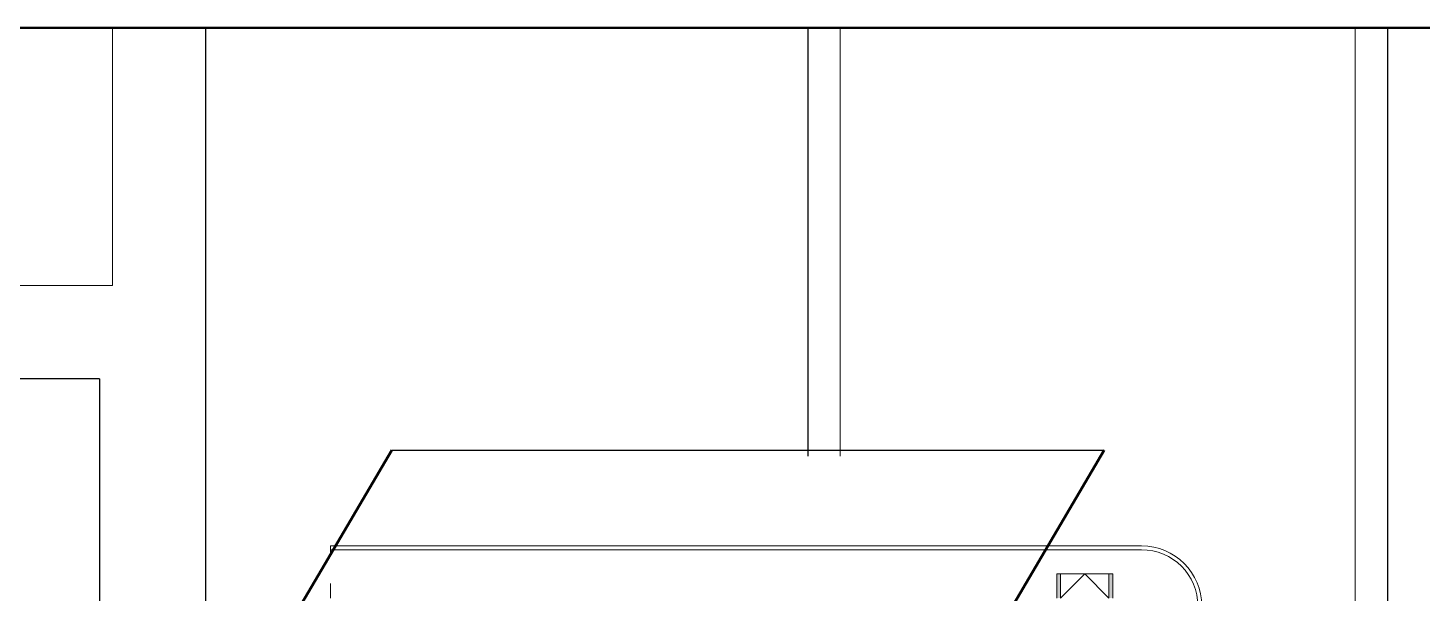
# Model space of a CAD drawing. Header units: millimetres. Extents: x 1147.5 to 1224.1, y 2097.1 to 2139.6.
# Drawn here: x 1151.248 to 1153.413, y 2122.126 to 2123.003 of the extents above; entities that cross this region are included whole.
import ezdxf

# ---------------------------------------------------------------- set-up
doc = ezdxf.new("R2010")
doc.units = ezdxf.units.MM
for name, color, linetype, lineweight in [('1 MUEBLES FIJOS', 1, 'Continuous', 30), ('1 PAREDES', 7, 'Continuous', 50), ('ACHU', 8, 'Continuous', 5), ('PVC3_BackgroundLines', 1, 'Continuous', 13), ('PVC3_IntersectionBoundary', 1, 'Continuous', 13), ('PVC3_IntersectionFill', 1, 'Continuous', 13), ('pyv', 3, 'Continuous', 18)]:
    doc.layers.add(name, color=color, linetype=linetype, lineweight=lineweight)

msp = doc.modelspace()

# ---------------------------------------------------------------- hatches: boundary and pattern name
at = {"layer": 'PVC3_IntersectionFill', "linetype": 'Continuous', "extrusion": (0, 0, -1)}
h = msp.add_hatch(color=8, dxfattribs=at)
h.paths.add_polyline_path([(-1152.9323, 2122.043), (-1152.9263, 2122.043), (-1152.9263, 2122.112), (-1152.9323, 2122.112)])
h.paths.add_polyline_path([(-1152.8454, 2122.1555), (-1152.8514, 2122.1555), (-1152.8514, 2122.118), (-1152.8454, 2122.118)])
h.paths.add_polyline_path([(-1152.8514, 2122.043), (-1152.8454, 2122.043), (-1152.8454, 2122.112), (-1152.8514, 2122.112)])
h.paths.add_polyline_path([(-1152.9323, 2122.118), (-1152.9263, 2122.118), (-1152.9263, 2122.1555), (-1152.9323, 2122.1555)])

# ---------------------------------------------------------------- linework, layer by layer
at = {"layer": '1 MUEBLES FIJOS'}
for p, q in [((1151.524, 2121.8565), (1151.524, 2123.0027)), ((1152.459, 2123.0027), (1152.459, 2122.338)), ((1153.359, 2123.0027), (1153.359, 2120.438)), ((1151.359, 2122.458), (1150.26, 2122.458)), ((1151.359, 2122.458), (1151.359, 2121.5761))]:
    msp.add_line(p, q, dxfattribs=at)
msp.add_lwpolyline([(1151.8129, 2122.3475), (1152.9193, 2122.3475)], dxfattribs=at)
at = {"layer": '1 PAREDES'}
msp.add_line((1156.6923, 2123.0027), (1148.6923, 2123.0027), dxfattribs=at)
for points in [[(1151.8129, 2122.3475), (1151.2602, 2121.408)], [(1152.9193, 2122.3475), (1152.2254, 2121.168)]]:
    msp.add_lwpolyline(points, dxfattribs=at)
at = {"layer": 'ACHU'}
for p, q in [((1151.379, 2122.603), (1151.379, 2123.0027)), ((1150.1983, 2122.603), (1151.379, 2122.603))]:
    msp.add_line(p, q, dxfattribs=at)
at = {"layer": 'PVC3_BackgroundLines', "linetype": 'Continuous', "extrusion": (0, 1, 0)}
for p, q in [((1151.7174, 2122.199), (1151.7174, 2122.199)), ((1151.7174, 2122.199), (1151.7174, 2122.193)), ((1152.9771, 2122.199), (1151.7174, 2122.199)), ((1151.7174, 2122.199), (1151.7228, 2122.199)), ((1151.7174, 2122.1839), (1151.7174, 2122.193)), ((1151.7174, 2122.193), (1152.9771, 2122.193)), ((1151.7496, 2122.199), (1152.8055, 2122.199)), ((1152.8176, 2122.199), (1152.8238, 2122.199)), ((1152.8328, 2122.199), (1152.9771, 2122.199)), ((1152.8454, 2122.1555), (1152.8453, 2122.1555)), ((1152.8453, 2122.118), (1152.8453, 2122.1555)), ((1152.8454, 2122.1555), (1152.8454, 2122.118)), ((1152.8514, 2122.1555), (1152.8454, 2122.1555)), ((1152.8888, 2122.1555), (1152.8514, 2122.118)), ((1152.8888, 2122.1555), (1152.8514, 2122.1555)), ((1152.8514, 2122.118), (1152.8514, 2122.1555)), ((1152.9263, 2122.118), (1152.8888, 2122.1555)), ((1152.9263, 2122.1555), (1152.8888, 2122.1555)), ((1152.9263, 2122.1555), (1152.9263, 2122.118)), ((1152.9323, 2122.1555), (1152.9263, 2122.1555)), ((1152.9323, 2122.118), (1152.9323, 2122.1555)), ((1152.9323, 2122.1555), (1152.9323, 2122.1555)), ((1152.9323, 2122.118), (1152.9323, 2122.1555)), ((1151.7174, 2122.118), (1151.7174, 2122.1405))]:
    msp.add_line(p, q, dxfattribs=at)
at = {"layer": 'PVC3_BackgroundLines', "linetype": 'Continuous'}
for radius in [0.0935, 0.0935, 0.0875]:
    msp.add_arc((1152.9771, 2122.1055), radius, 0, 90, dxfattribs=at)
at = {"layer": 'PVC3_IntersectionBoundary', "linetype": 'Continuous', "extrusion": (0, 0, -1)}
for p, q in [((1152.9771, 2122.199), (1151.7174, 2122.199)), ((1151.7174, 2122.199), (1151.7174, 2122.193)), ((1151.7174, 2122.193), (1152.9771, 2122.193)), ((1152.8514, 2122.1555), (1152.8454, 2122.1555)), ((1152.8454, 2122.1555), (1152.8454, 2122.118)), ((1152.8514, 2122.118), (1152.8514, 2122.1555)), ((1152.9263, 2122.1555), (1152.9263, 2122.118)), ((1152.9323, 2122.1555), (1152.9263, 2122.1555)), ((1152.9323, 2122.118), (1152.9323, 2122.1555))]:
    msp.add_line(p, q, dxfattribs=at)
for radius in [0.0935, 0.0875]:
    msp.add_arc((-1152.9771, 2122.1055), radius, 90, 180, dxfattribs=at)
at = {"layer": 'pyv'}
for points in [[(1152.509, 2122.338), (1152.509, 2123.0027)], [(1153.309, 2123.0027), (1153.309, 2121.078)]]:
    msp.add_lwpolyline(points, dxfattribs=at)

doc.saveas('drawing.dxf')
